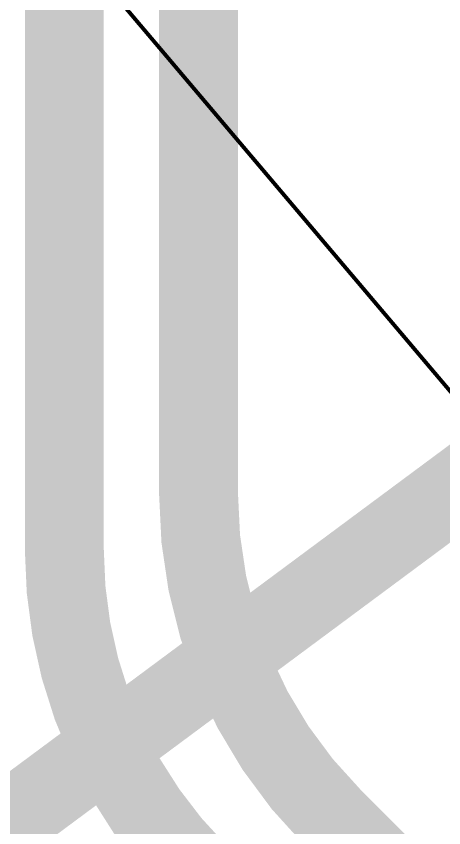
# Model space of a CAD drawing. Header units: inches. Extents: x -18 to 217, y -14 to 159.
# Drawn here: x 21.537 to 22.912, y 36.821 to 39.43 of the extents above; entities that cross this region are included whole.
import ezdxf

# ---------------------------------------------------------------- set-up
doc = ezdxf.new("R2010")
doc.units = ezdxf.units.IN
for name, color, linetype in [('Dimension', 6, 'Continuous'), ('Fabrication', 76, 'Continuous'), ('Top Layer', 1, 'Continuous')]:
    doc.layers.add(name, color=color, linetype=linetype)

msp = doc.modelspace()

# ---------------------------------------------------------------- linework, layer by layer
at = {"layer": 'Dimension', "const_width": 0.254}
for points in [[(58.31000022, 19.46699942, 1), (13.30999878, 19.46699942, 1)], [(54.56033537999999, 19.46692576, 1), (17.06033418, 19.46692576, 1)]]:
    msp.add_lwpolyline(points, format="xyb", close=True, dxfattribs=at)
at = {"layer": 'Fabrication', "const_width": 0.0127}
msp.add_lwpolyline([(19.9447785, 41.75152178), (24.02757196, 36.93219689999999)], dxfattribs=at)
msp.add_lwpolyline([(19.9447785, 41.75152178), (24.02757196, 36.93219689999999)], dxfattribs=at)
msp.add_lwpolyline([(19.9447785, 41.75152178), (24.02757196, 36.93219689999999)], dxfattribs=at)
msp.add_lwpolyline([(19.9447785, 41.75152178), (24.02757196, 36.93219689999999)], dxfattribs=at)
at = {"layer": 'Top Layer', "const_width": 0.254}
for points in [[(21.6915492, 37.7151011), (21.6915492, 41.29619122)], [(22.1233492, 37.89398314), (22.1233492, 41.29619122)], [(22.55388936, 36.85456688), (26.74240016, 32.66607639999999)]]:
    msp.add_lwpolyline(points, dxfattribs=at)
at = {"layer": 'Top Layer', "const_width": 0.127}
for points in [[(22.0598492, 37.89398314, 1), (22.1868492, 37.89398314, 1)], [(22.0598492, 37.89398314, 1), (22.1868492, 37.89398314, 1)], [(21.6280492, 37.7151011, 1), (21.7550492, 37.7151011, 1)], [(21.6280492, 37.7151011, 1), (21.7550492, 37.7151011, 1)], [(22.49038936, 36.85456688, 1), (22.61738936, 36.85456688, 1)], [(22.49038936, 36.85456688, 1), (22.61738936, 36.85456688, 1)]]:
    msp.add_lwpolyline(points, format="xyb", close=True, dxfattribs=at)
at = {"layer": 'Top Layer', "const_width": 0.254}
for points in [[(22.55388936, 36.85456688, -0.198912367379658), (22.1233492, 37.89398314)], [(22.1220665, 36.67574072, -0.198912367379658), (21.6915492, 37.7151011)]]:
    msp.add_lwpolyline(points, format="xyb", dxfattribs=at)

doc.saveas('drawing.dxf')
